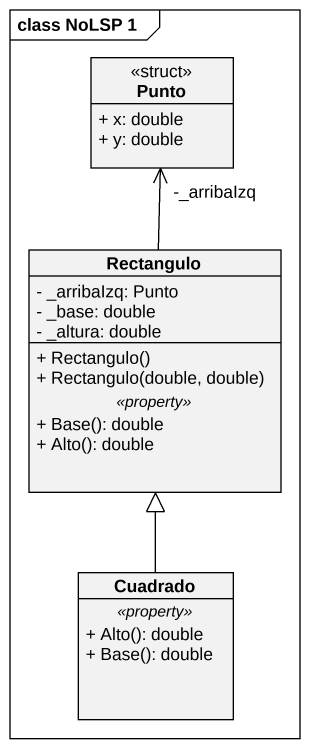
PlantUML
@startuml
mainframe class NoLSP 1
hide circle
hide empty members
skinparam classAttributeIconSize 0
class Punto <<struct>> {
  + x: double
  + y: double
}
class Rectangulo {
  - _arribaIzq: Punto
  - _base: double
  - _altura: double
  --
  + Rectangulo()
  + Rectangulo(double, double)
  .. <<property>> ..
  + Base(): double
  + Alto(): double
}
class Cuadrado {
  .. <<property>> ..
  + Alto(): double
  + Base(): double
}
Rectangulo -up-> "-_arribaIzq" Punto
Cuadrado -up-|> Rectangulo
@enduml
